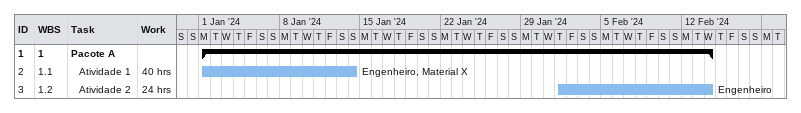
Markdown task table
| ID | WBS | Task | Start | Finish | Resources | Work (h) |
|---|---|---|---|---|---|---|
| 1 | 1 | **Pacote A** | 2024-01-01 | 2024-02-14 |  |  |
| 2 | 1.1 | Atividade 1 | 2024-01-01 | 2024-01-14 | Engenheiro, Material X | 40 |
| 3 | 1.2 | Atividade 2 | 2024-02-01 | 2024-02-14 | Engenheiro | 24 |
